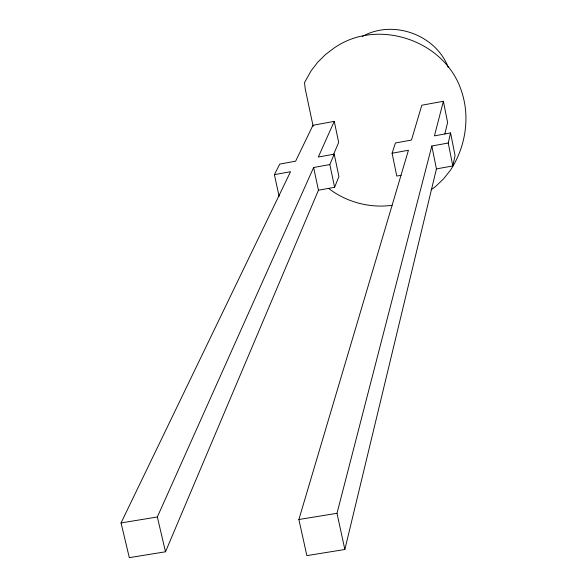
<?xml version="1.0" encoding="UTF-8"?>
<svg xmlns="http://www.w3.org/2000/svg" width="587" height="587" viewBox="0 0 587 587"><rect width="100%" height="100%" fill="white"/><g stroke="black" fill="none" stroke-linecap="round" stroke-linejoin="round"><path stroke-width="0.88" d="M392.101 153.236L408.435 150.265L298.878 519.502L306.862 555.61L344.855 549.505L436.427 168.909L452.804 165.952L455.057 155.474L450.567 132.926L434.446 135.868L443.383 101.258L421.796 105.234L411.465 140.058L395.411 142.986L392.101 153.236L396.775 176.071L401.068 175.3M452.804 165.952L448.233 143.023L450.567 132.926M444.865 133.858L447.602 122.47L443.383 101.258M344.855 549.505L336.989 513.302L431.827 146.009L448.233 143.023M274.4 174.647L290.528 171.712L121.047 522.936L129.323 557.65L165.505 551.78L318.447 190.217L334.612 187.304L338.919 176.511L334.216 154.154L318.293 157.052L334.26 121.362L312.93 125.295L295.606 161.198L279.757 164.089L274.4 174.647L279.111 196.418M334.612 187.304L329.821 164.565L334.216 154.154M333.335 155.012L338.67 142.406L334.26 121.362M165.505 551.78L157.338 516.978L313.619 167.508L329.821 164.565M431.174 189.74L435.576 186.512L443.456 178.969L450.368 170.311C465.344 147.616 470.334 117.899 461.734 91.888L461.69 91.748C445.849 40.701 378.263 17.361 334.341 47.863L325.492 54.54L317.75 62.2L311.117 70.8L304.521 82.569L305.167 88.571L313.142 126.278M362.296 36.511C392.872 19.217 435.657 34.552 448.255 67.366M121.047 522.936L157.338 516.978M298.878 519.502L336.989 513.302M392.043 205.311C369.795 208.385 346.345 202.133 328.588 188.39M313.619 167.508L318.447 190.217M431.827 146.009L436.427 168.909"/></g></svg>
